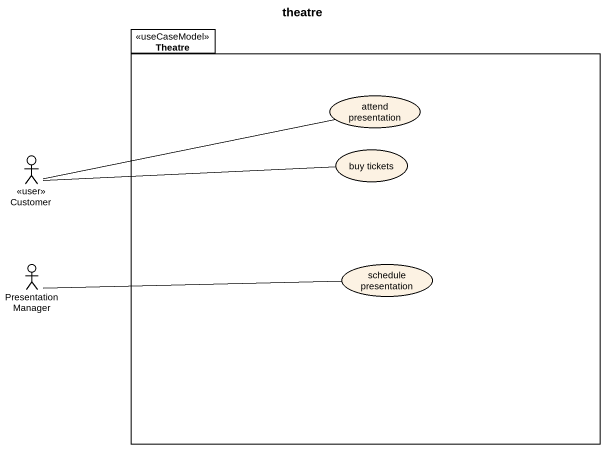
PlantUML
@startuml
title theatre
package Theatre <<useCaseModel>> {
  usecase "attend presentation" as attend_presentation
  usecase "buy tickets" as buy_tickets
  usecase "schedule presentation" as schedule_presentation
}
actor Customer <<user>>
actor "Presentation Manager" as Presentation_Manager
Customer -right- attend_presentation
Customer -right- buy_tickets
Presentation_Manager -right- schedule_presentation
@enduml
